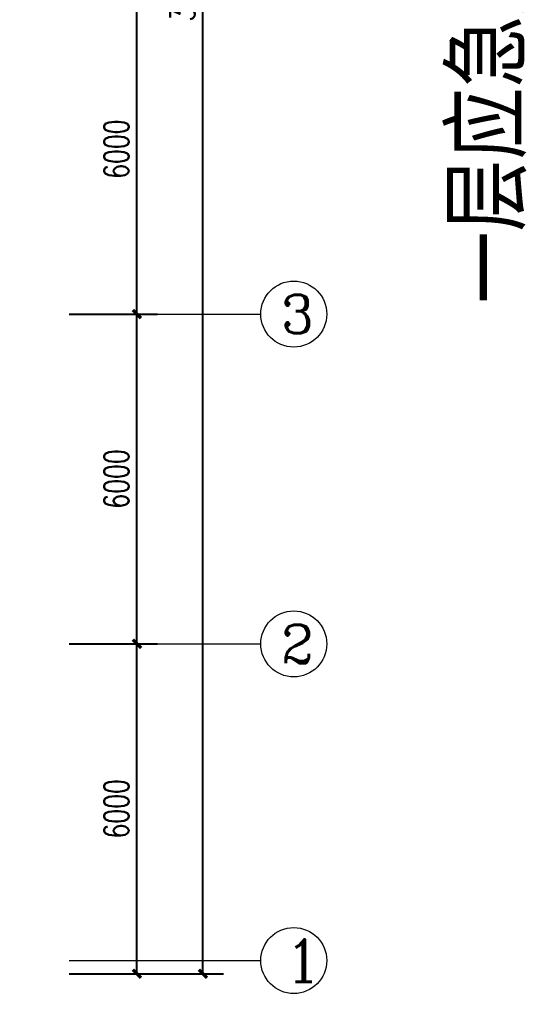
# Model space of a CAD drawing. Header units: inches. Extents: x -3272461 to -2504170, y 403793 to 1071042.
# Drawn here: x -2669274 to -2660061, y 651184 to 668902 of the extents above; entities that cross this region are included whole.
import ezdxf

# ---------------------------------------------------------------- set-up
doc = ezdxf.new("R2010")
doc.units = ezdxf.units.IN
doc.header["$LTSCALE"] = 1000
doc.header["$MEASUREMENT"] = 0
doc.layers.get('0').update_dxf_attribs({"lineweight": 18})
doc.layers.add('AXIS', color=30, linetype='Continuous', lineweight=18)
doc.layers.add('TEL_TEXT', color=7, linetype='Continuous', lineweight=18)
doc.styles.add('-黑体', font='', dxfattribs={"width": 0.7})
doc.styles.add('_TCH_AXIS', font='complex.shx', dxfattribs={"bigfont": 'gbcbig.shx'})
doc.styles.add('_TCH_DIM_T3', font='simplex.shx', dxfattribs={"width": 0.705882, "bigfont": 'gbcbig.shx'})
doc.styles.get('-黑体').set_extended_font_data('微软雅黑')
doc.dimstyles.new('_TCH_ARCH&&150', dxfattribs={"dimtxt": 446.25, "dimasz": 150, "dimexe": 375, "dimexo": 450, "dimgap": 150, "dimtad": 1, "dimdec": 0, "dimzin": 0, "dimdsep": 46, "dimtxsty": '_TCH_DIM_T3', "dimblk": 'ARCHTICK', "dimcen": 0.09, "dimdle": 300, "dimclrt": 7, "dimazin": 2, "dimtfac": 1, "dimtdec": 0, "dimtix": 1, "dimtmove": 2, "dimatfit": 3, "dimfxl": 1, "dimtolj": 1, "dimarcsym": 0})

# ---------------------------------------------------------------- blocks, each defined once
blk = doc.blocks.new('_ArchTick_0')
at = {"color": 0, "linetype": 'ByBlock'}
blk.add_lwpolyline([(-0.5, -0.5, 0.4, 0.4, 0), (0.5, 0.5, 0.4, 0.4, 0)], format="xyseb", dxfattribs=at)
blk = doc.blocks.new('*X355')
at = {"layer": 'AXIS', "color": 0, "lineweight": -2}
for p, q in [((-2668374, 687544), (-2665565, 687544)), ((-2665940, 651544), (-2665940, 687544)), ((-2668374, 651544), (-2665565, 651544))]:
    blk.add_line(p, q, dxfattribs=at)
at = {"layer": 'AXIS', "color": 0, "lineweight": -2, "xscale": 150, "yscale": 150, "zscale": 150}
for p, rotation in [((-2665940, 687544), 90), ((-2665940, 651544), 270)]:
    blk.add_blockref('_ArchTick_0', p, dxfattribs=dict(at, rotation=rotation))
at = {"layer": 'AXIS', "color": 7, "insert": (-2666313, 669544), "char_height": 446.2, "width": 2070, "attachment_point": 5, "rotation": 90, "style": '_TCH_DIM_T3'}
blk.add_mtext('36000', dxfattribs=at)
blk = doc.blocks.new('_ARCHTICK')
at = {"color": 0, "linetype": 'ByBlock', "const_width": 0.4}
blk.add_lwpolyline([(-0.5, -0.5), (0.5, 0.5)], dxfattribs=at)
blk = doc.blocks.new('*X356')
at = {"layer": 'AXIS', "color": 0, "lineweight": -2}
for p, q in [((-2668374, 657544), (-2666765, 657544)), ((-2667140, 651544), (-2667140, 657544)), ((-2668374, 651544), (-2666765, 651544))]:
    blk.add_line(p, q, dxfattribs=at)
at = {"layer": 'AXIS', "color": 0, "lineweight": -2, "xscale": 150, "yscale": 150, "zscale": 150}
for p, rotation in [((-2667140, 657544), 90), ((-2667140, 651544), 270)]:
    blk.add_blockref('_ArchTick_0', p, dxfattribs=dict(at, rotation=rotation))
at = {"layer": 'AXIS', "color": 7, "insert": (-2667513, 654544), "char_height": 446.2, "width": 1665, "attachment_point": 5, "rotation": 90, "style": '_TCH_DIM_T3'}
blk.add_mtext('6000', dxfattribs=at)
blk = doc.blocks.new('*X357')
at = {"layer": 'AXIS', "color": 0, "lineweight": -2}
for p, q in [((-2668374, 663544), (-2666765, 663544)), ((-2667140, 657544), (-2667140, 663544)), ((-2668374, 657544), (-2666765, 657544))]:
    blk.add_line(p, q, dxfattribs=at)
at = {"layer": 'AXIS', "color": 0, "lineweight": -2, "xscale": 150, "yscale": 150, "zscale": 150}
for p, rotation in [((-2667140, 663544), 90), ((-2667140, 657544), 270)]:
    blk.add_blockref('_ArchTick_0', p, dxfattribs=dict(at, rotation=rotation))
at = {"layer": 'AXIS', "color": 7, "insert": (-2667513, 660544), "char_height": 446.2, "width": 1665, "attachment_point": 5, "rotation": 90, "style": '_TCH_DIM_T3'}
blk.add_mtext('6000', dxfattribs=at)
blk = doc.blocks.new('*X358')
at = {"layer": 'AXIS', "color": 0, "lineweight": -2}
for p, q in [((-2668374, 669544), (-2666765, 669544)), ((-2667140, 663544), (-2667140, 669544)), ((-2668374, 663544), (-2666765, 663544))]:
    blk.add_line(p, q, dxfattribs=at)
at = {"layer": 'AXIS', "color": 0, "lineweight": -2, "xscale": 150, "yscale": 150, "zscale": 150}
for p, rotation in [((-2667140, 669544), 90), ((-2667140, 663544), 270)]:
    blk.add_blockref('_ArchTick_0', p, dxfattribs=dict(at, rotation=rotation))
at = {"layer": 'AXIS', "color": 7, "insert": (-2667513, 666544), "char_height": 446.2, "width": 1665, "attachment_point": 5, "rotation": 90, "style": '_TCH_DIM_T3'}
blk.add_mtext('6000', dxfattribs=at)

msp = doc.modelspace()

# ---------------------------------------------------------------- linework, layer by layer
at = {"layer": 'AXIS'}
for p, q in [((-2668374.3, 663543.8), (-2664889.9, 663543.8)), ((-2668374.3, 657543.8), (-2664889.9, 657543.8)), ((-2668374.3, 651783.8), (-2664889.9, 651783.8))]:
    msp.add_line(p, q, dxfattribs=at)
for centre in [(-2664289.9, 663543.8), (-2664289.9, 657543.8), (-2664289.9, 651783.8)]:
    msp.add_circle(centre, 600, dxfattribs=at)

# ---------------------------------------------------------------- texts
at = {"layer": 'AXIS', "color": 7, "style": '_TCH_AXIS'}
for s, height, p in [('3', 698.9, (-2664522.9, 663194.3)), ('2', 698.9, (-2664522.9, 657194.3)), ('1', 772.1, (-2664455.4, 651397.7))]:
    msp.add_text(s, height=height, dxfattribs=at).set_placement(p)
at = {"layer": 'TEL_TEXT', "style": '-黑体', "width": 0.8}
msp.add_text('一层应急照明平面图', height=1200, rotation=90, dxfattribs=at).set_placement((-2660206.7, 663735.9))

# ---------------------------------------------------------------- dimensions: what is measured, and where the dimension line sits
at = {"layer": 'AXIS'}
for base, p1, p2, picture, middle in [((-2665939.9, 687543.8), (-2669274.3, 651543.8), (-2669274.3, 687543.8), '*X355', (-2666313.1, 669543.8)), ((-2667139.9, 669543.8), (-2669274.3, 663543.8), (-2669274.3, 669543.8), '*X358', (-2667513.1, 666543.8)), ((-2667139.9, 663543.8), (-2669274.3, 657543.8), (-2669274.3, 663543.8), '*X357', (-2667513.1, 660543.8)), ((-2667139.9, 657543.8), (-2669274.3, 651543.8), (-2669274.3, 657543.8), '*X356', (-2667513.1, 654543.8))]:
    dim = msp.add_linear_dim(base=base, p1=p1, p2=p2, angle=90, dimstyle='_TCH_ARCH&&150', override={"dimexo": 900, "dimsah": 1, "dimtzin": 0}, dxfattribs=at)
    dim.commit()
    dim.dimension.update_dxf_attribs({"geometry": picture, "text_midpoint": middle})

doc.saveas('drawing.dxf')
